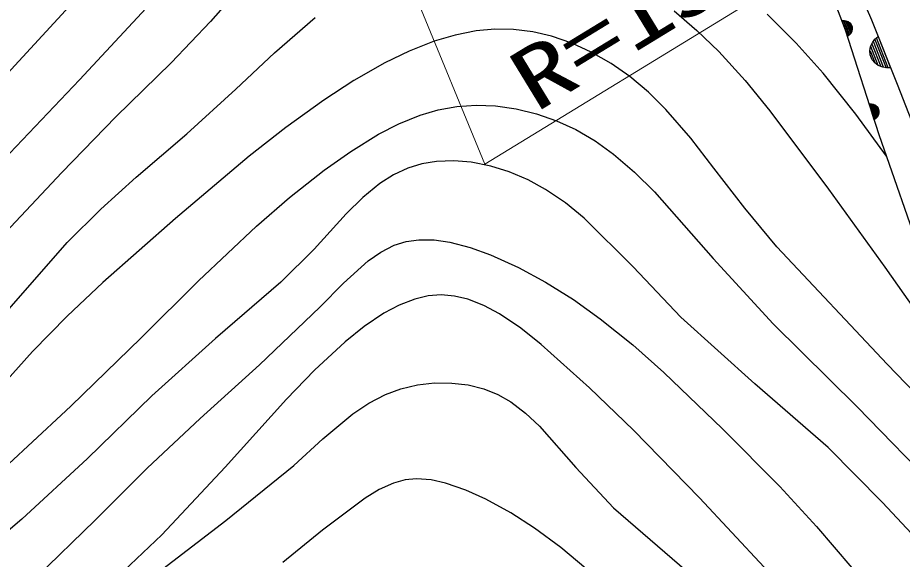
# Model space of a CAD drawing. Units: millimetres, scale not verified. Extents: x 40000 to 680000, y 20000 to 380000.
# Drawn here: x 184989 to 211262, y 274862 to 290943 of the extents above; entities that cross this region are included whole.
import ezdxf
from ezdxf.enums import TextEntityAlignment as Align

# ---------------------------------------------------------------- set-up
doc = ezdxf.new("R2010")
doc.units = ezdxf.units.MM
doc.header["$LTSCALE"] = 1000
doc.layers.add('M-BGD', color=7, linetype='Continuous', lineweight=25)
doc.layers.add('M-BGD-HTXT', color=7, linetype='Continuous', lineweight=13)
doc.styles.add('ＭＳ ゴシック', font='')
doc.styles.get('ＭＳ ゴシック').set_extended_font_data('MS Gothic')

# ---------------------------------------------------------------- blocks, each defined once
blk = doc.blocks.new('BUHIN44')
at = {"color": 7, "linetype": 'Continuous', "lineweight": 25}
for p, q in [((-97, 219), (150, -186)), ((171, -160), (-64, 225)), ((-27, 225), (187, -126)), ((202, -91), (12, 220)), ((55, 210), (212, -48)), ((208, 19), (111, 178))]:
    blk.add_line(p, q, dxfattribs=at)
blk.add_lwpolyline([(-130, 213), (-71, 226), (-14, 227), (58, 214), (112, 183), (159, 142), (199, 76), (214, 16), (217, -46), (196, -116), (170, -167), (130, -213)], close=True, dxfattribs=at)

msp = doc.modelspace()

# ---------------------------------------------------------------- linework, layer by layer
at = {"layer": 'M-BGD'}
for p, q in [((209466, 292942), (210349, 290876)), ((209580, 290573), (208870, 292449)), ((210349, 290876), (211107, 288968)), ((210574, 287466), (209580, 290573)), ((210845, 289458), (210495, 290341)), ((210549, 289526), (210326, 290088)), ((210361, 290169), (210629, 289493)), ((210706, 289470), (210402, 290234)), ((210446, 290294), (210778, 289458)), ((210311, 289956), (210449, 289610)), ((211107, 288968), (214187, 281061)), ((210312, 288389), (210457, 287937)), ((210483, 287958), (210345, 288387)), ((210381, 288379), (210506, 287987)), ((210529, 288018), (210418, 288364)), ((210457, 288345), (210549, 288057)), ((210561, 288123), (210505, 288300)), ((212910, 280739), (210574, 287466))]:
    msp.add_line(p, q, dxfattribs=at)
for points in [[(192345, 298017), (191318, 296614), (190239, 295241), (189176, 294036), (188067, 292869), (186409, 291156), (184796, 289403), (183237, 287685), (181636, 286010), (180714, 285126), (179745, 284283), (178155, 282887), (176524, 281535), (175938, 281144), (175324, 280807), (174649, 280529), (173948, 280305), (172578, 279939), (171228, 279514), (169994, 279055), (168744, 278654), (167932, 278454), (167103, 278273)], [(183615, 285734), (186824, 289099), (189992, 292509)], [(191828, 292094), (190711, 290828), (189550, 289603), (187908, 288000), (186301, 286345), (184163, 284083)], [(204483, 291143), (205164, 290566), (205813, 289937), (206594, 289080), (207332, 288180), (209075, 285856), (210744, 283533), (211990, 281761)], [(184666, 282218), (186460, 284264), (187460, 285256), (188507, 286209), (190008, 287493), (191466, 288820), (192612, 289895), (193820, 290944)], [(210796, 286829), (209879, 288077), (208908, 289296), (208107, 290190), (207253, 291051)], [(214152, 277199), (210816, 280655), (207534, 284143), (206581, 285285), (205668, 286474), (204977, 287367), (204240, 288222), (203726, 288731), (203167, 289200), (202612, 289586), (202023, 289922), (201445, 290185), (200848, 290391), (200290, 290523), (199717, 290597), (199164, 290606), (198604, 290553), (197979, 290429), (197361, 290244), (196620, 289952), (195896, 289601), (194972, 289075), (194079, 288499), (192949, 287686), (191860, 286828), (189674, 284980), (187521, 283081), (186458, 282080), (185431, 281030), (183835, 279260)], [(184426, 277430), (186565, 279411), (188661, 281435), (190361, 283126), (192082, 284754), (193062, 285601), (194092, 286412), (194883, 286974), (195705, 287484), (196308, 287794), (196939, 288050), (197475, 288207), (198034, 288307), (198606, 288345), (199184, 288322), (199790, 288237), (200396, 288090), (200994, 287883), (201563, 287622), (202141, 287283), (202682, 286895), (203311, 286359), (203904, 285775), (205644, 283792), (207423, 281855), (209920, 279386), (212390, 276858)], [(212256, 274860), (210674, 276545), (209056, 278180), (206881, 280067), (204688, 282052), (203265, 283550), (201815, 284990), (201257, 285444), (200667, 285846), (200146, 286132), (199584, 286371), (199037, 286538), (198460, 286651), (197940, 286694), (197427, 286676), (196990, 286605), (196575, 286477), (196150, 286275), (195749, 286018), (195239, 285601), (194748, 285119), (193792, 284075), (192806, 283086), (190868, 281422), (188969, 279712), (187060, 277859), (185110, 276050), (184095, 275191)], [(185540, 274319), (187291, 276027), (188837, 277566), (190407, 279046), (192166, 280638), (193959, 282344), (194663, 283060), (195400, 283724), (195772, 283982), (196171, 284185), (196528, 284298), (196902, 284351), (197357, 284347), (197824, 284281), (198428, 284123), (199031, 283903), (199867, 283522), (200663, 283094), (201497, 282573), (202293, 282006), (203254, 281232), (204182, 280408), (205925, 278732), (207620, 277021), (208710, 275839), (209765, 274607)], [(207164, 274626), (205235, 276687), (203275, 278694), (201968, 279950), (200534, 281242), (199930, 281723), (199303, 282146), (198833, 282397), (198359, 282583), (197964, 282678), (197567, 282712), (197178, 282682), (196780, 282588), (196322, 282411), (195861, 282165), (195278, 281773), (194714, 281319), (193805, 280473), (192968, 279614), (191154, 277594), (189272, 275590), (187954, 274342)], [(189170, 274481), (191173, 276018), (193195, 277646), (194052, 278437), (194945, 279179), (195416, 279493), (195915, 279752), (196373, 279923), (196859, 280038), (197371, 280097), (197887, 280096), (198364, 280039), (198833, 279921), (199246, 279757), (199636, 279535), (200074, 279205), (200489, 278814), (201565, 277584), (202687, 276394), (204862, 274511)], [(201863, 274585), (201117, 275212), (200338, 275789), (199639, 276237), (198893, 276644), (198302, 276915), (197692, 277127), (197267, 277220), (196837, 277251), (196493, 277219), (196150, 277126), (195721, 276931), (195306, 276676), (194041, 275724), (192866, 274766)]]:
    msp.add_lwpolyline(points, dxfattribs=at)
for points in [[(210912, 289458), (210791, 289452), (210679, 289470), (210541, 289520), (210444, 289600), (210366, 289695), (210309, 289839), (210301, 289962), (210316, 290087), (210382, 290218), (210450, 290310), (210544, 290387)], [(210278, 288392), (210339, 288390), (210394, 288378), (210462, 288348), (210507, 288305), (210543, 288254), (210566, 288181), (210566, 288119), (210555, 288057), (210517, 287994), (210480, 287951), (210431, 287915)]]:
    msp.add_lwpolyline(points, close=True, dxfattribs=at)
at = {"layer": 'M-BGD-HTXT'}
for p, q in [((192764, 301446), (198866, 286591)), ((198866, 286591), (211116, 294085))]:
    msp.add_line(p, q, dxfattribs=at)

# ---------------------------------------------------------------- block references
at = {"layer": 'M-BGD', "rotation": 349.33904}
msp.add_blockref('BUHIN44', (209559, 290629), dxfattribs=at)

# ---------------------------------------------------------------- texts
at = {"layer": 'M-BGD-HTXT', "style": 'ＭＳ ゴシック', "width": 1.35}
msp.add_text('R=15', height=1833, rotation=31.4, dxfattribs=at).set_placement((200646, 287630), align=Align.BOTTOM_LEFT)

doc.saveas('drawing.dxf')
